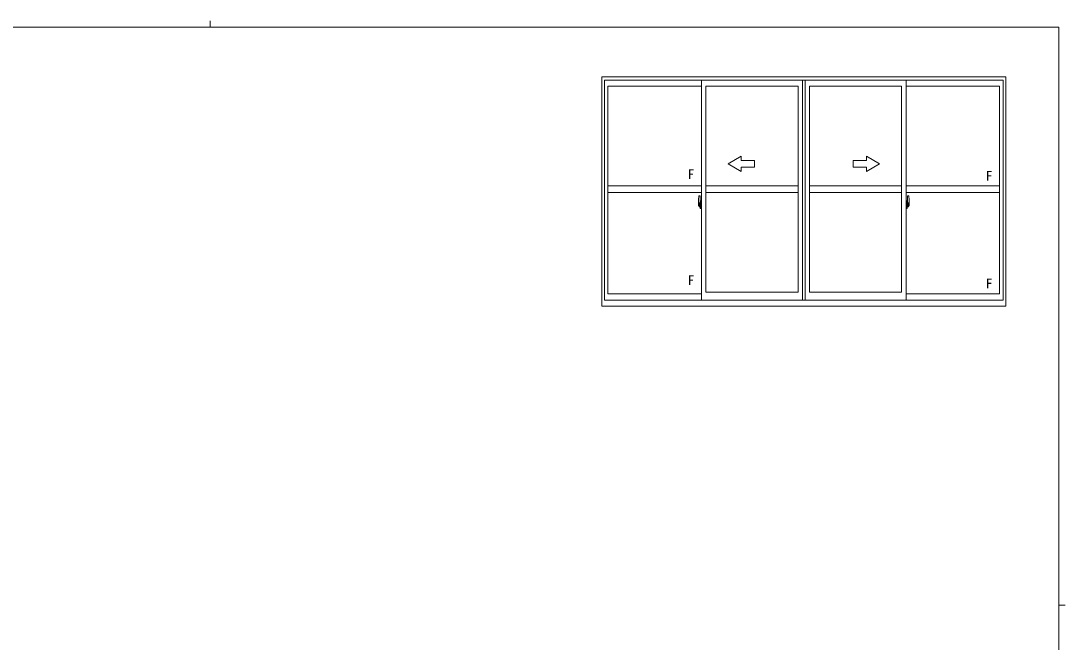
# Model space of a CAD drawing. Units: millimetres on the paper. Extents: x -420 to 373, y -297 to 267.
# Drawn here: x -118.5 to 355.1, y -14.9 to 267.2 of the extents above; entities that cross this region are included whole.
import ezdxf
from ezdxf.enums import TextEntityAlignment as Align

# ---------------------------------------------------------------- set-up
doc = ezdxf.new("R2010")
doc.units = ezdxf.units.MM
doc.linetypes.add('CHAIN2', pattern=[12, 9, -1, 1, -1])
doc.layers.add('0-1_YKK_ZWAK', color=7, linetype='Continuous', lineweight=9)
doc.layers.add('0-6_YKK_A1', color=4, linetype='Continuous', lineweight=9)
doc.styles.add('ＭＳ ゴシック', font='')
doc.styles.get('ＭＳ ゴシック').set_extended_font_data('MS Gothic')

msp = doc.modelspace()

# ---------------------------------------------------------------- linework, layer by layer
at = {"layer": '0-1_YKK_ZWAK'}
for p, q in [((-32.686, 267.2), (-32.686, 264.4)), ((352.3, 264.4), (-417.7, 264.4)), ((352.3, 264.4), (352.3, -260.6)), ((352.3, 1.9), (355.1, 1.9))]:
    msp.add_line(p, q, dxfattribs=at)
at = {"layer": '0-6_YKK_A1'}
for p, q in [((144.953, 241.838), (144.953, 137.588)), ((328.203, 241.838), (144.953, 241.838)), ((328.203, 241.838), (328.203, 137.588)), ((146.203, 240.338), (146.203, 140.338)), ((326.953, 240.338), (146.203, 240.338)), ((147.753, 237.488), (147.753, 143.288)), ((190.203, 237.488), (147.753, 237.488)), ((190.203, 140.338), (190.203, 240.338)), ((233.953, 237.488), (192.203, 237.488)), ((192.203, 144.038), (192.203, 237.488)), ((233.953, 144.038), (233.953, 237.488)), ((235.953, 140.338), (235.953, 240.338)), ((237.203, 140.338), (237.203, 240.338)), ((237.203, 140.338), (237.203, 240.338)), ((239.203, 237.488), (280.953, 237.488)), ((239.203, 144.038), (239.203, 237.488)), ((280.953, 144.038), (280.953, 237.488)), ((282.953, 140.338), (282.953, 240.338)), ((282.953, 237.488), (325.403, 237.488)), ((325.403, 237.488), (325.403, 143.288)), ((326.953, 240.338), (326.953, 140.338)), ((202.203, 202.263), (208.203, 205.727)), ((208.203, 203.763), (208.203, 205.727)), ((208.203, 203.763), (214.203, 203.763)), ((214.203, 203.763), (214.203, 200.763)), ((258.953, 203.763), (258.953, 200.763)), ((264.953, 203.763), (258.953, 203.763)), ((264.953, 203.763), (264.953, 205.727)), ((270.953, 202.263), (264.953, 205.727)), ((202.203, 202.263), (208.203, 198.799)), ((208.203, 198.799), (208.203, 200.763)), ((214.203, 200.763), (208.203, 200.763)), ((258.953, 200.763), (264.953, 200.763)), ((270.953, 202.263), (264.953, 198.799)), ((264.953, 198.799), (264.953, 200.763)), ((190.203, 192.263), (147.753, 192.263)), ((233.953, 192.263), (192.203, 192.263)), ((239.203, 192.263), (280.953, 192.263)), ((282.953, 192.263), (325.403, 192.263)), ((190.203, 189.263), (147.753, 189.263)), ((188.803, 185.422), (188.803, 183.204)), ((189.043, 187.676), (189.477, 187.691)), ((189.503, 187.666), (189.503, 184.407)), ((189.628, 185.372), (189.628, 184.467)), ((189.753, 185.422), (189.678, 185.422)), ((189.753, 185.422), (189.753, 184.467)), ((189.753, 185.397), (189.778, 185.397)), ((189.778, 185.427), (190.203, 185.442)), ((189.778, 185.427), (189.778, 184.442)), ((189.778, 185.397), (189.778, 184.442)), ((190.203, 185.442), (190.203, 181.942)), ((233.953, 189.263), (192.203, 189.263)), ((239.203, 189.263), (280.953, 189.263)), ((282.953, 189.263), (325.403, 189.263)), ((282.953, 185.442), (282.953, 181.942)), ((283.378, 185.427), (282.953, 185.442)), ((283.378, 185.427), (283.378, 184.442)), ((283.403, 185.397), (283.378, 185.397)), ((283.378, 185.397), (283.378, 184.442)), ((283.403, 185.422), (283.478, 185.422)), ((283.403, 185.422), (283.403, 184.467)), ((283.528, 185.372), (283.528, 184.467)), ((283.653, 187.666), (283.653, 184.407)), ((284.112, 187.676), (283.678, 187.691)), ((284.353, 185.422), (284.353, 183.204)), ((188.851, 183.154), (189.058, 183.147)), ((189.003, 183.499), (189.003, 184.559)), ((189.39, 184.559), (189.003, 184.559)), ((189.003, 183.46), (189.003, 183.497)), ((189.028, 183.507), (189.028, 184.486)), ((189.028, 184.486), (189.39, 184.486)), ((189.273, 183.319), (189.058, 183.319)), ((189.058, 183.319), (189.058, 183.147)), ((189.093, 183.25), (189.058, 183.25)), ((189.093, 183.292), (189.328, 183.292)), ((189.093, 183.202), (189.093, 183.292)), ((189.093, 183.056), (189.093, 183.072)), ((189.093, 183.056), (189.381, 183.056)), ((189.181, 182.784), (189.17, 182.801)), ((189.203, 182.753), (189.181, 182.784)), ((189.203, 182.803), (189.203, 182.753)), ((189.39, 182.753), (189.203, 182.753)), ((189.228, 182.828), (189.39, 182.828)), ((189.313, 183.326), (189.273, 183.326)), ((189.273, 183.326), (189.273, 183.292)), ((189.488, 184.11), (189.313, 184.11)), ((189.313, 184.11), (189.313, 183.292)), ((189.328, 183.778), (189.313, 183.778)), ((189.328, 183.664), (189.328, 183.862)), ((189.328, 183.59), (189.328, 183.664)), ((189.328, 183.664), (189.328, 183.664)), ((189.328, 183.544), (189.328, 183.59)), ((189.328, 183.59), (189.428, 183.59)), ((189.328, 183.296), (189.328, 183.35)), ((189.328, 183.35), (189.428, 183.35)), ((189.328, 183.292), (189.328, 183.296)), ((189.328, 183.296), (189.428, 183.296)), ((189.328, 183.292), (189.428, 183.292)), ((189.328, 183.072), (189.328, 183.072)), ((189.351, 183.061), (189.328, 183.072)), ((189.363, 183.058), (189.351, 183.061)), ((189.374, 183.057), (189.363, 183.058)), ((189.391, 183.057), (189.374, 183.057)), ((189.406, 183.061), (189.391, 183.057)), ((189.417, 183.069), (189.406, 183.061)), ((189.428, 183.25), (189.415, 183.25)), ((189.421, 183.075), (189.417, 183.069)), ((189.424, 183.081), (189.421, 183.075)), ((189.428, 184.449), (189.428, 184.11)), ((189.428, 184.282), (189.428, 184.332)), ((189.428, 184.11), (189.428, 183.887)), ((189.428, 184.11), (189.428, 183.887)), ((189.503, 183.991), (189.428, 183.991)), ((189.428, 183.887), (189.598, 183.887)), ((189.428, 183.689), (189.598, 183.689)), ((189.428, 183.59), (189.428, 183.664)), ((189.598, 183.664), (189.428, 183.664)), ((189.428, 183.664), (189.428, 182.866)), ((189.428, 183.544), (189.428, 183.59)), ((189.428, 183.35), (189.428, 183.544)), ((189.428, 183.52), (189.428, 183.25)), ((189.428, 183.296), (189.428, 183.35)), ((189.428, 183.292), (189.428, 183.296)), ((189.428, 183.148), (189.428, 183.097)), ((189.503, 184.407), (189.488, 184.407)), ((189.488, 184.407), (189.488, 184.11)), ((189.503, 184.446), (189.503, 183.887)), ((189.503, 183.887), (189.503, 184.24)), ((189.503, 183.949), (189.503, 184.184)), ((189.503, 183.664), (189.503, 182.866)), ((189.503, 183.143), (189.503, 183.664)), ((189.527, 184.265), (189.628, 184.267)), ((189.628, 183.117), (189.527, 183.118)), ((189.598, 183.887), (189.598, 183.689)), ((189.598, 183.689), (189.598, 183.664)), ((189.753, 184.467), (189.628, 184.467)), ((189.628, 184.099), (189.628, 184.412)), ((189.632, 184.072), (189.628, 184.099)), ((189.628, 183.293), (189.635, 183.321)), ((189.628, 183.284), (189.628, 183.293)), ((189.628, 182.971), (189.628, 183.284)), ((189.753, 182.917), (189.628, 182.917)), ((189.628, 182.012), (189.628, 182.917)), ((189.645, 184.045), (189.632, 184.072)), ((189.635, 183.321), (189.642, 183.334)), ((189.642, 183.334), (189.652, 183.346)), ((189.657, 184.033), (189.645, 184.045)), ((189.778, 184.442), (189.652, 184.437)), ((189.652, 183.346), (189.66, 183.352)), ((189.778, 182.942), (189.652, 182.946)), ((189.653, 184.442), (189.653, 184.467)), ((189.778, 184.442), (189.653, 184.442)), ((189.778, 182.942), (189.653, 182.942)), ((189.653, 182.942), (189.653, 182.917)), ((189.667, 184.028), (189.657, 184.033)), ((189.66, 183.352), (189.67, 183.357)), ((189.675, 184.026), (189.667, 184.028)), ((189.67, 183.357), (189.676, 183.357)), ((189.676, 184.026), (189.675, 184.026)), ((189.676, 184.026), (189.676, 183.357)), ((189.753, 181.962), (189.678, 181.962)), ((189.688, 184.025), (189.688, 183.008)), ((190.173, 184.066), (189.712, 184.05)), ((189.712, 182.984), (190.173, 182.968)), ((189.753, 183.092), (189.753, 183.034)), ((189.753, 181.962), (189.753, 182.917)), ((189.753, 181.987), (189.778, 181.987)), ((190.128, 183.117), (189.778, 183.117)), ((189.778, 183.009), (190.128, 183.009)), ((189.778, 181.987), (189.778, 182.942)), ((189.778, 182.942), (189.778, 181.957)), ((189.778, 181.957), (190.203, 181.942)), ((189.858, 184.182), (189.858, 184.112)), ((190.043, 184.207), (189.883, 184.207)), ((189.883, 184.087), (190.043, 184.087)), ((190.068, 184.182), (190.068, 184.112)), ((190.153, 183.092), (190.153, 183.034)), ((190.188, 184.051), (190.188, 184.045)), ((190.188, 184.051), (190.188, 182.982)), ((190.203, 183.829), (190.188, 183.829)), ((190.203, 183.504), (190.188, 183.504)), ((282.953, 183.829), (282.968, 183.829)), ((282.953, 183.504), (282.968, 183.504)), ((283.378, 181.957), (282.953, 181.942)), ((282.968, 184.051), (282.968, 184.045)), ((282.968, 184.051), (282.968, 182.982)), ((282.983, 184.066), (283.443, 184.05)), ((283.443, 182.984), (282.983, 182.968)), ((283.003, 183.092), (283.003, 183.034)), ((283.028, 183.117), (283.378, 183.117)), ((283.378, 183.009), (283.028, 183.009)), ((283.088, 184.182), (283.088, 184.112)), ((283.113, 184.207), (283.273, 184.207)), ((283.273, 184.087), (283.113, 184.087)), ((283.298, 184.182), (283.298, 184.112)), ((283.378, 184.442), (283.503, 184.442)), ((283.378, 184.442), (283.504, 184.437)), ((283.378, 182.942), (283.504, 182.946)), ((283.378, 182.942), (283.503, 182.942)), ((283.378, 181.987), (283.378, 182.942)), ((283.378, 182.942), (283.378, 181.957)), ((283.403, 181.987), (283.378, 181.987)), ((283.403, 184.467), (283.528, 184.467)), ((283.403, 183.092), (283.403, 183.034)), ((283.403, 182.917), (283.528, 182.917)), ((283.403, 181.962), (283.403, 182.917)), ((283.403, 181.962), (283.478, 181.962)), ((283.468, 184.025), (283.468, 183.008)), ((283.479, 184.026), (283.48, 184.026)), ((283.479, 184.026), (283.479, 183.357)), ((283.485, 183.357), (283.479, 183.357)), ((283.48, 184.026), (283.488, 184.028)), ((283.495, 183.352), (283.485, 183.357)), ((283.488, 184.028), (283.498, 184.033)), ((283.504, 183.346), (283.495, 183.352)), ((283.498, 184.033), (283.51, 184.045)), ((283.503, 184.442), (283.503, 184.467)), ((283.503, 182.942), (283.503, 182.917)), ((283.513, 183.334), (283.504, 183.346)), ((283.51, 184.045), (283.523, 184.072)), ((283.52, 183.321), (283.513, 183.334)), ((283.527, 183.293), (283.52, 183.321)), ((283.523, 184.072), (283.528, 184.099)), ((283.528, 183.284), (283.527, 183.293)), ((283.528, 184.099), (283.528, 184.412)), ((283.628, 184.265), (283.528, 184.267)), ((283.528, 182.971), (283.528, 183.284)), ((283.528, 183.117), (283.628, 183.118)), ((283.528, 182.012), (283.528, 182.917)), ((283.558, 183.887), (283.558, 183.689)), ((283.728, 183.887), (283.558, 183.887)), ((283.558, 183.689), (283.558, 183.664)), ((283.728, 183.689), (283.558, 183.689)), ((283.558, 183.664), (283.728, 183.664)), ((283.653, 184.446), (283.653, 183.887)), ((283.653, 184.407), (283.668, 184.407)), ((283.653, 183.887), (283.653, 184.24)), ((283.653, 183.949), (283.653, 184.184)), ((283.653, 183.991), (283.728, 183.991)), ((283.653, 183.664), (283.653, 182.866)), ((283.653, 183.143), (283.653, 183.664)), ((283.668, 184.407), (283.668, 184.11)), ((283.668, 184.11), (283.843, 184.11)), ((283.728, 184.449), (283.728, 184.11)), ((283.728, 184.282), (283.728, 184.332)), ((283.728, 184.11), (283.728, 183.887)), ((283.728, 184.11), (283.728, 183.887)), ((283.728, 183.59), (283.728, 183.664)), ((283.728, 183.664), (283.728, 182.866)), ((283.728, 183.544), (283.728, 183.59)), ((283.828, 183.59), (283.728, 183.59)), ((283.728, 183.35), (283.728, 183.544)), ((283.728, 183.52), (283.728, 183.25)), ((283.728, 183.296), (283.728, 183.35)), ((283.828, 183.35), (283.728, 183.35)), ((283.728, 183.292), (283.728, 183.296)), ((283.828, 183.296), (283.728, 183.296)), ((283.828, 183.292), (283.728, 183.292)), ((283.728, 183.25), (283.74, 183.25)), ((283.728, 183.148), (283.728, 183.097)), ((283.731, 183.081), (283.734, 183.075)), ((283.734, 183.075), (283.738, 183.069)), ((283.738, 183.069), (283.749, 183.061)), ((283.749, 183.061), (283.764, 183.057)), ((283.764, 183.057), (283.782, 183.057)), ((283.765, 184.559), (284.153, 184.559)), ((284.128, 184.486), (283.765, 184.486)), ((283.928, 182.828), (283.765, 182.828)), ((283.765, 182.753), (283.953, 182.753)), ((284.063, 183.056), (283.774, 183.056)), ((283.782, 183.057), (283.793, 183.058)), ((283.793, 183.058), (283.804, 183.061)), ((283.804, 183.061), (283.827, 183.072)), ((283.827, 183.072), (283.828, 183.072)), ((283.828, 183.664), (283.828, 183.862)), ((283.828, 183.778), (283.843, 183.778)), ((283.828, 183.59), (283.828, 183.664)), ((283.828, 183.664), (283.828, 183.664)), ((283.828, 183.544), (283.828, 183.59)), ((283.828, 183.296), (283.828, 183.35)), ((283.828, 183.292), (283.828, 183.296)), ((284.063, 183.292), (283.828, 183.292)), ((283.843, 184.11), (283.843, 183.292)), ((283.843, 183.326), (283.883, 183.326)), ((283.883, 183.326), (283.883, 183.292)), ((283.883, 183.319), (284.098, 183.319)), ((283.953, 182.803), (283.953, 182.753)), ((283.953, 182.753), (283.974, 182.784)), ((283.974, 182.784), (283.985, 182.801)), ((284.063, 183.202), (284.063, 183.292)), ((284.063, 183.25), (284.098, 183.25)), ((284.063, 183.056), (284.063, 183.072)), ((284.098, 183.319), (284.098, 183.147)), ((284.304, 183.154), (284.098, 183.147)), ((284.128, 183.507), (284.128, 184.486)), ((284.152, 183.46), (284.153, 183.497)), ((284.153, 183.499), (284.153, 184.559)), ((147.753, 143.288), (190.203, 143.288)), ((192.203, 144.038), (233.953, 144.038)), ((282.953, 143.288), (325.403, 143.288)), ((144.953, 137.588), (328.203, 137.588)), ((146.203, 140.338), (326.953, 140.338))]:
    msp.add_line(p, q, dxfattribs=at)
at = {"layer": '0-6_YKK_A1', "linetype": 'CHAIN2'}
for p, q in [((190.367, 183.517), (188.613, 183.517)), ((282.788, 183.517), (284.542, 183.517))]:
    msp.add_line(p, q, dxfattribs=at)
at = {"layer": '0-6_YKK_A1'}
for points in [[(280.953, 144.038), (239.203, 144.038), (239.203, 237.488)], [(189.004, 183.449), (189.003, 183.497), (189.003, 183.499)], [(189.093, 183.072), (189.093, 183.202), (189.328, 183.202)], [(189.428, 183.887), (189.357, 183.88), (189.328, 183.862)], [(189.428, 183.689), (189.357, 183.682), (189.328, 183.664)], [(189.328, 183.664), (189.428, 183.664), (189.428, 183.664)], [(189.328, 183.35), (189.328, 183.544), (189.428, 183.544)], [(189.424, 183.081), (189.427, 183.089), (189.428, 183.097)], [(189.428, 183.292), (189.428, 183.161), (189.428, 183.148)], [(189.689, 184.034), (189.688, 184.03), (189.688, 184.025)], [(189.688, 183.008), (189.688, 183.004), (189.689, 183)], [(190.188, 184.051), (190.185, 184.059), (190.18, 184.064), (190.172, 184.066)], [(190.172, 182.968), (190.18, 182.969), (190.185, 182.975), (190.188, 182.982)], [(282.968, 184.051), (282.97, 184.059), (282.975, 184.064), (282.983, 184.066)], [(282.983, 182.968), (282.975, 182.969), (282.97, 182.975), (282.968, 182.982)], [(283.466, 184.034), (283.467, 184.03), (283.468, 184.025)], [(283.468, 183.008), (283.467, 183.004), (283.466, 183)], [(283.728, 183.887), (283.798, 183.88), (283.828, 183.862)], [(283.728, 183.689), (283.798, 183.682), (283.828, 183.664)], [(283.828, 183.664), (283.728, 183.664), (283.728, 183.664)], [(283.828, 183.35), (283.828, 183.544), (283.728, 183.544)], [(283.728, 183.292), (283.728, 183.161), (283.728, 183.148)], [(283.731, 183.081), (283.728, 183.089), (283.728, 183.097)], [(284.063, 183.072), (284.063, 183.202), (283.828, 183.202)], [(284.152, 183.449), (284.153, 183.497), (284.153, 183.499)]]:
    msp.add_lwpolyline(points, dxfattribs=at)
for centre, radius, start, end in [((202.053, 185.38), 13.25, 170.20653, 179.82143), ((189.045, 187.626), 0.05, 91.99998, 170.20653), ((189.478, 187.666), 0.025, 0, 91.99998), ((189.678, 185.372), 0.05, 90, 180), ((283.478, 185.372), 0.05, 0, 90), ((283.678, 187.666), 0.025, 88, 180), ((284.11, 187.626), 0.05, 9.79346, 88), ((271.103, 185.38), 13.25, 0.17856, 9.79346), ((188.853, 183.204), 0.05, 180, 268), ((189.028, 184.511), 0.025, 180, 270), ((190.479, 183.497), 1.476, 179.91893, 190.81317), ((190.311, 183.439), 1.307, 179.53619, 192.85144), ((190.499, 183.466), 1.472, 178.42075, 189.33089), ((189.951, 183.36), 0.933, 188.62914, 193.15749), ((190.311, 183.439), 1.307, 192.85144, 209.23122), ((189.951, 183.36), 0.933, 193.15749, 216.6329), ((189.913, 183.38), 0.88, 189.98209, 192.05296), ((189.913, 183.38), 0.88, 192.05296, 218.82617), ((189.228, 182.803), 0.025, 90, 180), ((189.333, 183.297), 0.095, 266.91231, 356.74059), ((189.39, 184.446), 0.113, 0, 90), ((189.39, 184.449), 0.0375, 0, 90), ((189.39, 182.866), 0.113, 270, 0), ((189.39, 182.866), 0.0375, 270, 0), ((189.528, 184.24), 0.025, 91, 180), ((189.528, 183.143), 0.025, 180, 269.00002), ((189.653, 184.412), 0.025, 91.99998, 180), ((189.653, 182.971), 0.025, 180, 268), ((189.678, 182.012), 0.05, 180, 270), ((189.713, 184.024), 0.0254, 88.99205, 157.90245), ((189.713, 183.009), 0.0256, 202.43822, 270.66725), ((189.778, 183.092), 0.025, 90, 180), ((189.778, 183.034), 0.025, 180, 270), ((189.883, 184.182), 0.025, 90, 180), ((189.883, 184.112), 0.025, 180, 270), ((190.043, 184.182), 0.025, 0, 90), ((190.043, 184.112), 0.025, 270, 0), ((190.128, 183.092), 0.025, 0, 90), ((190.128, 183.034), 0.025, 270, 0), ((283.028, 183.092), 0.025, 90, 180), ((283.028, 183.034), 0.025, 180, 270), ((283.113, 184.182), 0.025, 90, 180), ((283.113, 184.112), 0.025, 180, 270), ((283.273, 184.182), 0.025, 0, 90), ((283.273, 184.112), 0.025, 270, 0), ((283.378, 183.092), 0.025, 0, 90), ((283.378, 183.034), 0.025, 270, 0), ((283.442, 183.009), 0.0256, 269.33273, 337.56177), ((283.443, 184.024), 0.0254, 22.09753, 91.00793), ((283.478, 182.012), 0.05, 270, 0), ((283.503, 184.412), 0.025, 0, 88), ((283.503, 182.971), 0.025, 271.99998, 0), ((283.628, 184.24), 0.025, 0, 88.99998), ((283.628, 183.143), 0.025, 270.99997, 0), ((283.765, 184.446), 0.113, 90, 180), ((283.765, 182.866), 0.113, 180, 270), ((283.765, 184.449), 0.0375, 90, 180), ((283.765, 182.866), 0.0375, 180, 270), ((283.823, 183.297), 0.095, 183.2594, 273.08768), ((283.242, 183.38), 0.88, 321.17381, 347.94702), ((283.928, 182.803), 0.025, 0, 90), ((283.204, 183.36), 0.933, 323.36708, 346.8425), ((282.845, 183.439), 1.307, 330.76877, 347.14854), ((283.242, 183.38), 0.88, 347.94702, 350.0179), ((282.656, 183.466), 1.472, 350.6691, 1.57924), ((283.204, 183.36), 0.933, 346.8425, 351.37085), ((282.845, 183.439), 1.307, 347.14854, 0.46379), ((282.676, 183.497), 1.476, 349.18681, 0.08105), ((284.128, 184.511), 0.025, 270, 0), ((284.303, 183.204), 0.05, 272, 0)]:
    msp.add_arc(centre, radius, start, end, dxfattribs=at)

# ---------------------------------------------------------------- texts
at = {"layer": '0-6_YKK_A1', "color": 3, "style": 'ＭＳ ゴシック'}
for p in [(183.889, 194.07), (319.114, 193.334), (183.914, 145.967), (319.114, 144.495)]:
    msp.add_text('F', height=4.399, dxfattribs=at).set_placement(p, align=Align.BOTTOM_LEFT)

doc.saveas('drawing.dxf')
